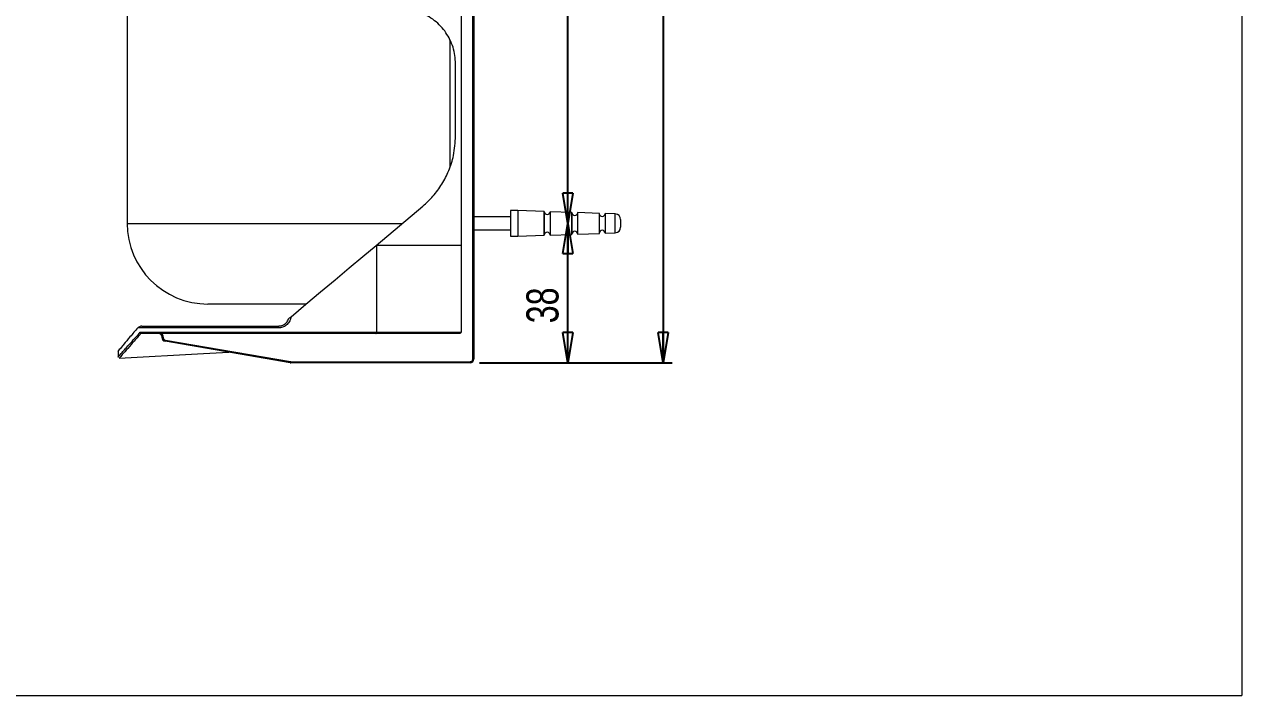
# Model space of a CAD drawing. Header units: millimetres. Extents: x 0.5 to 34.7, y 0.4 to 49.1.
# Drawn here: x 12.61 to 34.73, y 0.43 to 12.63 of the extents above; entities that cross this region are included whole.
import ezdxf

# ---------------------------------------------------------------- set-up
doc = ezdxf.new("R2010")
doc.units = ezdxf.units.MM
doc.header["$LTSCALE"] = 0.166667
doc.layers.add('LEVEL0', color=179, linetype='Continuous')
doc.styles.add('SLDTEXTSTYLE0', font='TXT', dxfattribs={"width": 0.75})
doc.dimstyles.new('SLDDIMSTYLE0', dxfattribs={"dimtxt": 0.583333, "dimasz": 0.550333, "dimexe": 0, "dimexo": 0.0625, "dimgap": 0.145833, "dimtad": 1, "dimdec": 0, "dimlfac": 15, "dimrnd": 1e-09, "dimzin": 12, "dimdsep": 46, "dimtxsty": 'SLDTEXTSTYLE0', "dimblk1": 'CLOSED', "dimblk2": 'CLOSED', "dimsah": 1, "dimcen": 0.09, "dimadec": 0, "dimazin": 3, "dimtfac": 1, "dimtdec": 0, "dimtofl": 0, "dimtmove": 0, "dimatfit": 3, "dimldrblk": 'CLOSED', "dimfxl": 0, "dimfrac": 2, "dimtolj": 1, "dimtzin": 12, "dimarcsym": 0})

# ---------------------------------------------------------------- blocks, each defined once
blk = doc.blocks.new('_CLOSED')
at = {"color": 0, "linetype": 'ByBlock', "lineweight": -2}
for p, q in [((-1, 0.166667), (0, 0)), ((-1, 0.166667), (-1, -0.166667)), ((0, 0), (-1, -0.166667)), ((0, 0), (-1, 0))]:
    blk.add_line(p, q, dxfattribs=at)
blk = doc.blocks.new('_D_6')
at = {"layer": 'LEVEL0', "color": 7}
for p, q in [((22.486, 6.482), (22.486, 9.016)), ((20.879, 6.482), (22.652, 6.482))]:
    blk.add_line(p, q, dxfattribs=at)
at = {"layer": 'LEVEL0', "color": 7, "xscale": 0.5503333333333332, "yscale": 0.5503333333333332}
for p, rotation in [((22.486, 9.016), 90.00000000000047), ((22.486, 6.482), 270.0000000000005)]:
    blk.add_blockref('_CLOSED', p, dxfattribs=dict(at, rotation=rotation))
at = {"layer": 'LEVEL0', "color": 7, "insert": (21.734, 7.2), "char_height": 0.5833, "attachment_point": 1, "rotation": 90, "style": 'SLDTEXTSTYLE0'}
blk.add_mtext('38', dxfattribs=at)
blk = doc.blocks.new('_D_7')
at = {"layer": 'LEVEL0', "color": 7}
blk.add_line((22.486, 9.016), (22.486, 19.682), dxfattribs=at)
at = {"layer": 'LEVEL0', "color": 7, "xscale": 0.5503333333333332, "yscale": 0.5503333333333332}
for p, rotation in [((22.486, 19.682), 90.0000000000004), ((22.486, 9.016), 270.0000000000004)]:
    blk.add_blockref('_CLOSED', p, dxfattribs=dict(at, rotation=rotation))
at = {"layer": 'LEVEL0', "color": 7, "insert": (21.734, 13.207), "char_height": 0.5833, "attachment_point": 1, "rotation": 90, "style": 'SLDTEXTSTYLE0'}
blk.add_mtext('160', dxfattribs=at)
blk = doc.blocks.new('_D_8')
at = {"layer": 'LEVEL0', "color": 7}
for p, q in [((17.979, 27.402), (24.385, 27.402)), ((24.218, 27.402), (24.218, 6.482)), ((20.879, 6.482), (24.385, 6.482))]:
    blk.add_line(p, q, dxfattribs=at)
at = {"layer": 'LEVEL0', "color": 7, "xscale": 0.5503333333333332, "yscale": 0.5503333333333332}
for p, rotation in [((24.218, 27.402), 90.00000000000047), ((24.218, 6.482), 270.0000000000005)]:
    blk.add_blockref('_CLOSED', p, dxfattribs=dict(at, rotation=rotation))
at = {"layer": 'LEVEL0', "color": 7, "insert": (23.466, 16.158), "char_height": 0.5833, "attachment_point": 1, "rotation": 90, "style": 'SLDTEXTSTYLE0'}
blk.add_mtext('314', dxfattribs=at)

msp = doc.modelspace()

# ---------------------------------------------------------------- linework, layer by layer
at = {"color": 8, "linetype": 'Continuous', "lineweight": 0}
for p, q in [((20.759, 6.549), (20.759, 22.149)), ((23.35, 8.844), (23.35, 9.187)), ((14.479, 9.016), (19.482, 9.016)), ((19.01, 8.616), (19.002, 8.616)), ((19.01, 8.616), (19.01, 7.036)), ((20.546, 8.616), (19.01, 8.616)), ((17.222, 7.116), (14.671, 7.116)), ((14.717, 7.036), (19.01, 7.036)), ((15.133, 6.949), (15.113, 6.949)), ((15.133, 6.938), (15.113, 6.938)), ((15.133, 6.949), (15.133, 6.938)), ((15.172, 6.892), (17.444, 6.503)), ((19.01, 7.036), (20.546, 7.036)), ((17.452, 6.502), (20.713, 6.502)), ((17.452, 6.502), (17.452, 6.482)), ((20.713, 6.502), (20.713, 6.482)), ((20.759, 6.549), (20.779, 6.549))]:
    msp.add_line(p, q, dxfattribs=at)
at = {"color": 7, "linetype": 'Continuous', "lineweight": 15}
for p, q in [((20.779, 22.149), (20.779, 6.549)), ((14.479, 20.349), (14.479, 9.016)), ((20.546, 12.916), (20.546, 8.616)), ((20.346, 10.051), (20.346, 12.351)), ((20.446, 10.605), (20.446, 11.916)), ((19.002, 8.616), (19.851, 9.328)), ((21.446, 9.132), (20.779, 9.132)), ((21.579, 9.249), (21.446, 9.249)), ((21.446, 9.249), (21.446, 8.782)), ((22.06, 9.232), (21.579, 9.249)), ((21.579, 9.249), (21.579, 8.782)), ((22.059, 9.23), (22.059, 8.801)), ((22.06, 8.799), (22.06, 9.232)), ((22.56, 9.215), (22.166, 9.228)), ((22.166, 9.228), (22.166, 9.016)), ((22.559, 9.213), (22.559, 8.818)), ((22.56, 8.816), (22.56, 9.215)), ((23.06, 9.197), (22.666, 9.211)), ((22.666, 9.211), (22.666, 9.016)), ((23.059, 9.195), (23.059, 8.836)), ((23.06, 8.834), (23.06, 9.197)), ((23.35, 9.187), (23.166, 9.193)), ((23.166, 9.193), (23.166, 9.016)), ((23.446, 9.087), (23.446, 8.944)), ((20.779, 8.899), (21.446, 8.899)), ((22.166, 9.016), (22.166, 8.803)), ((22.666, 9.016), (22.666, 8.82)), ((23.166, 9.016), (23.166, 8.838)), ((21.446, 8.782), (21.579, 8.782)), ((21.579, 8.782), (22.06, 8.799)), ((22.166, 8.803), (22.56, 8.816)), ((22.666, 8.82), (23.06, 8.834)), ((23.166, 8.838), (23.35, 8.844)), ((20.546, 8.616), (20.546, 7.036)), ((17.731, 7.549), (15.946, 7.549)), ((14.743, 7.149), (17.224, 7.149)), ((19, 7.016), (14.738, 7.016)), ((15.113, 6.938), (15.113, 6.949)), ((17.441, 6.483), (15.168, 6.873)), ((20.507, 7.016), (19, 7.016)), ((14.313, 6.7), (14.313, 6.587)), ((20.713, 6.482), (17.452, 6.482))]:
    msp.add_line(p, q, dxfattribs=at)
at = {"color": 7, "linetype": 'Continuous', "lineweight": 15, "flags": 128}
for points in [[(17.456, 7.319), (17.726, 7.545), (17.994, 7.77), (18.258, 7.991), (18.515, 8.207), (18.763, 8.416), (19.002, 8.616)], [(20.546, 7.036), (20.545, 7.032), (20.543, 7.028), (20.54, 7.024), (20.535, 7.021), (20.529, 7.019), (20.522, 7.017), (20.515, 7.016), (20.507, 7.016)], [(14.334, 6.566), (15.864, 6.649), (16.326, 6.674)]]:
    msp.add_lwpolyline(points, dxfattribs=at)
at = {"color": 8, "linetype": 'Continuous', "lineweight": 0, "flags": 128}
for points in [[(15.172, 6.892), (15.171, 6.889), (15.17, 6.885), (15.17, 6.881), (15.169, 6.879), (15.169, 6.876), (15.168, 6.874), (15.168, 6.873), (15.168, 6.873)], [(19, 7.016), (19.002, 7.016), (19.004, 7.017), (19.006, 7.019), (19.007, 7.021), (19.008, 7.024), (19.009, 7.028), (19.01, 7.032), (19.01, 7.036)], [(17.444, 6.503), (17.443, 6.499), (17.443, 6.495), (17.442, 6.492), (17.442, 6.489), (17.441, 6.487), (17.441, 6.485), (17.441, 6.484), (17.441, 6.483)]]:
    msp.add_lwpolyline(points, dxfattribs=at)
at = {"color": 7, "linetype": 'Continuous', "lineweight": 15}
for centre, radius, start, end in [((22.113, 9.23), 0.0533, 181.9992, 358.0008), ((22.613, 9.213), 0.0533, 181.9992, 358.0008), ((23.113, 9.195), 0.0533, 181.9992, 358.0008), ((23.346, 9.087), 0.1, 0.0005, 87.9995), ((15.946, 9.016), 1.467, 180, 270), ((22.113, 8.801), 0.0533, 1.9992, 178.0008), ((22.613, 8.818), 0.0533, 2.0014, 177.9986), ((23.113, 8.836), 0.0533, 2.0014, 177.9986), ((23.346, 8.944), 0.1, 272.0005, 359.9995), ((15.046, 6.949), 0.0667, 0.0015, 89.9993), ((15.179, 6.938), 0.0667, 180.0009, 260.2716), ((17.452, 6.549), 0.0669, 260.2925, 269.9887), ((20.713, 6.549), 0.0667, 270.0003, 359.9988)]:
    msp.add_arc(centre, radius, start, end, dxfattribs=at)
at = {"color": 8, "linetype": 'Continuous', "lineweight": 0}
for centre, radius, start, end in [((17.359, 7.124), 0.137, 169.4969, 183.4666), ((15.046, 6.949), 0.0867, 359.9982, 50.2862), ((15.179, 6.938), 0.0467, 179.9995, 260.274), ((17.452, 6.549), 0.0468, 260.2832, 269.9804), ((20.713, 6.549), 0.0467, 270.002, 359.9977)]:
    msp.add_arc(centre, radius, start, end, dxfattribs=at)
at = {"color": 7, "linetype": 'Continuous', "lineweight": 15}
for points, knots in [([(20.446, 11.916), (20.444, 11.967), (20.439, 12.068), (20.404, 12.216), (20.348, 12.355), (20.273, 12.485), (20.179, 12.601), (20.065, 12.706), (19.933, 12.794), (19.782, 12.862), (19.618, 12.907), (19.503, 12.913), (19.446, 12.916)], [0, 0, 0, 0, 0.097384, 0.194118, 0.289335, 0.383017, 0.479578, 0.574304, 0.678268, 0.780546, 0.89066, 1, 1, 1, 1]), ([(19.851, 9.328), (19.915, 9.387), (20.046, 9.507), (20.205, 9.727), (20.331, 9.975), (20.426, 10.27), (20.439, 10.485), (20.446, 10.605)], [0, 0, 0, 0, 0.178936, 0.367203, 0.555291, 0.753851, 1, 1, 1, 1]), ([(17.413, 7.282), (17.413, 7.282), (17.414, 7.284), (17.418, 7.287), (17.426, 7.294), (17.44, 7.305), (17.45, 7.314), (17.456, 7.319)], [0, 0, 0, 0, 0.019264, 0.087274, 0.251111, 0.601787, 1, 1, 1, 1]), ([(14.671, 7.116), (14.625, 7.063), (14.542, 6.969), (14.42, 6.823), (14.38, 6.776), (14.304, 6.684), (14.316, 6.699), (14.317, 6.7)], [0, 0, 0, 0, 0.391169, 0.705945, 0.899731, 0.993836, 1, 1, 1, 1]), ([(14.671, 7.116), (14.679, 7.124), (14.692, 7.135), (14.708, 7.142), (14.713, 7.144)], [0, 0, 0, 0, 0.687973, 1, 1, 1, 1]), ([(14.743, 7.149), (14.743, 7.149), (14.733, 7.149), (14.723, 7.146), (14.713, 7.144)], [0, 0, 0, 0, 0.009097, 1, 1, 1, 1]), ([(17.224, 7.149), (17.247, 7.151), (17.292, 7.155), (17.351, 7.19), (17.392, 7.234), (17.407, 7.269), (17.413, 7.282)], [0, 0, 0, 0, 0.273265, 0.546793, 0.820201, 1, 1, 1, 1]), ([(14.313, 6.587), (14.313, 6.587), (14.304, 6.576), (14.379, 6.662), (14.417, 6.705), (14.563, 6.87), (14.661, 6.975), (14.717, 7.036)], [0, 0, 0, 0, 0.001235, 0.066855, 0.255863, 0.574461, 1, 1, 1, 1]), ([(14.732, 7.016), (14.732, 7.016), (14.72, 7.003), (14.66, 6.935), (14.565, 6.833), (14.435, 6.683), (14.399, 6.643), (14.325, 6.556), (14.334, 6.567), (14.334, 6.567)], [0, 0, 0, 0, 0.0000047, 0.0862093, 0.4514924, 0.7423713, 0.9281844, 0.9987676, 1, 1, 1, 1]), ([(14.732, 7.016), (14.73, 7.017), (14.727, 7.019), (14.722, 7.023), (14.719, 7.029), (14.717, 7.033), (14.717, 7.035), (14.717, 7.036)], [0, 0, 0, 0, 0.238909, 0.489155, 0.74992, 0.98723, 1, 1, 1, 1]), ([(14.738, 7.016), (14.736, 7.016), (14.735, 7.016), (14.733, 7.016), (14.732, 7.016)], [0, 0, 0, 0, 0.67935, 1, 1, 1, 1])]:
    msp.add_open_spline(points, degree=3, knots=knots, dxfattribs=at)
at = {"color": 8, "linetype": 'Continuous', "lineweight": 0}
for points, knots in [([(17.456, 7.319), (17.455, 7.311), (17.45, 7.278), (17.426, 7.222), (17.372, 7.163), (17.302, 7.123), (17.249, 7.118), (17.222, 7.116)], [0, 0, 0, 0, 0.064473, 0.297467, 0.530938, 0.765324, 1, 1, 1, 1]), ([(14.732, 7.016), (14.732, 7.016), (14.732, 7.016), (14.732, 7.016), (14.732, 7.016)], [0, 0, 0, 0, 0.997458, 1, 1, 1, 1])]:
    msp.add_open_spline(points, degree=3, knots=knots, dxfattribs=at)
at = {"layer": 'LEVEL0', "color": 7, "lineweight": 0}
for p in [(34.735, 49.09), (0.486, 0.432)]:
    msp.add_line(p, (34.735, 0.432), dxfattribs=at)

# ---------------------------------------------------------------- dimensions: what is measured, and where the dimension line sits
at = {"layer": 'LEVEL0', "color": 7}
for base, p1, p2, picture, middle in [((24.218, 6.482), (17.813, 27.402), (20.713, 6.482), '_D_8', (24.218, 17.042)), ((22.486, 19.682), (23.113, 9.016), (23.113, 19.682), '_D_7', (22.486, 14.09)), ((22.486, 9.016), (20.713, 6.482), (23.113, 9.016), '_D_6', (22.486, 7.868))]:
    dim = msp.add_linear_dim(base=base, p1=p1, p2=p2, angle=90, dimstyle='SLDDIMSTYLE0', dxfattribs=at)
    dim.commit()
    dim.dimension.update_dxf_attribs({"geometry": picture, "text_midpoint": middle, "dimtype": 160})

doc.saveas('drawing.dxf')
